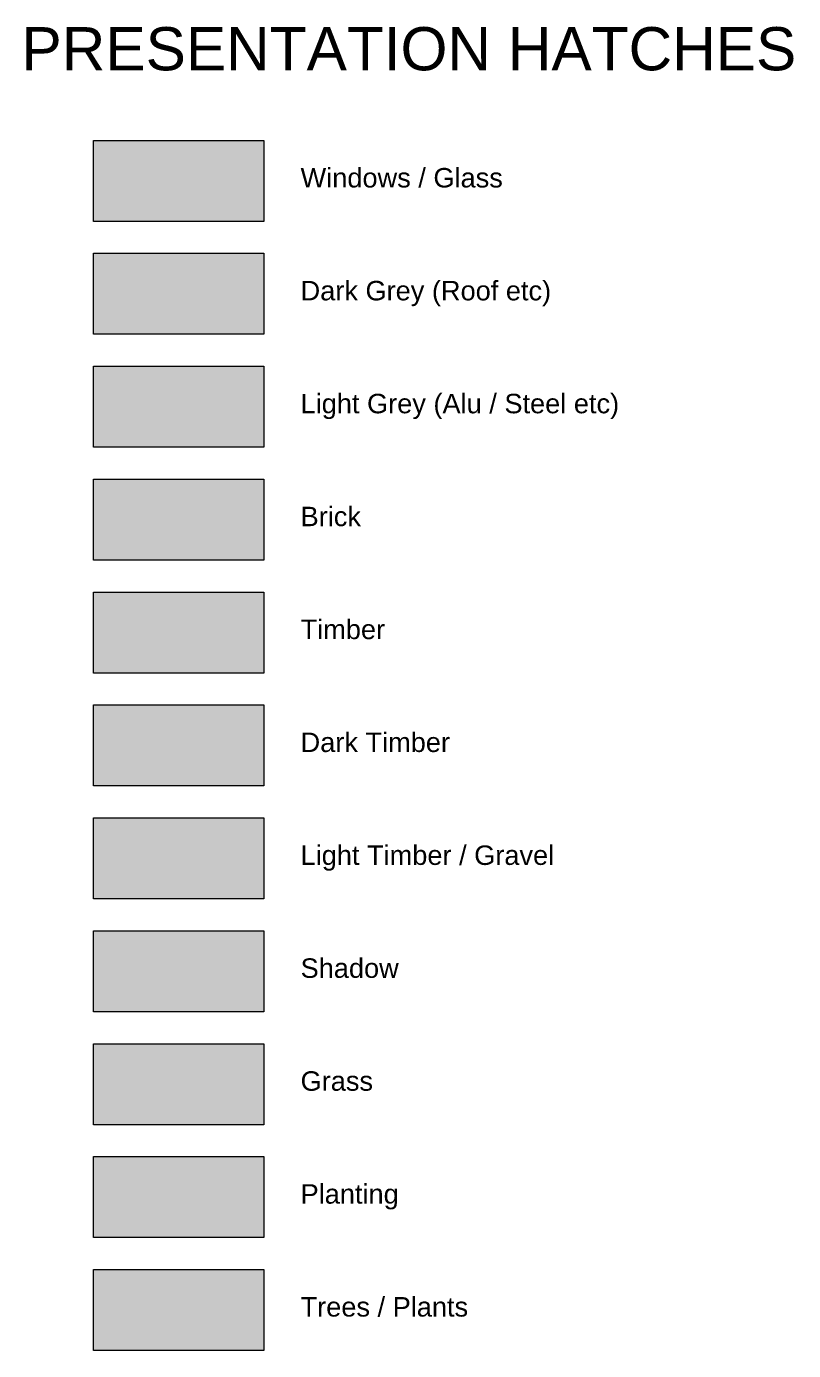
# Model space of a CAD drawing. Header units: millimetres. Extents: x -176873 to 104254, y -63587 to 101719.
# Drawn here: x -54034 to -46935, y 78 to 12331 of the extents above; entities that cross this region are included whole.
import ezdxf

# ---------------------------------------------------------------- set-up
doc = ezdxf.new("R2010")
doc.units = ezdxf.units.MM
for name, color, linetype, lineweight in [('a-Dimension 100', 3, 'Continuous', 5), ('a-Hatch', 8, 'Continuous', 5), ('a-Hatch Presentation', 34, 'Continuous', 5), ('a-Text', 7, 'Continuous', 5), ('l-Hatch Presentation', 34, 'Continuous', 5)]:
    doc.layers.add(name, color=color, linetype=linetype, lineweight=lineweight)
doc.layers.add('a-Hatch glass', color=141, linetype='Continuous')
doc.layers.add('a-Hatch shadow', color=252, linetype='Continuous')
doc.styles.get("Standard").update_dxf_attribs({"font": 'txt.shx'})

msp = doc.modelspace()

# ---------------------------------------------------------------- hatches: boundary and pattern name
at = {"layer": 'a-Hatch'}
for color, points in [(253, [(-53414, 10231.9), (-51838.6, 10231.9), (-51838.6, 9482.1), (-53414, 9482.1)]), (253, [(-53414, 10231.9), (-51838.6, 10231.9), (-51838.6, 9482.1), (-53414, 9482.1)]), (254, [(-53414, 9187), (-51838.6, 9187), (-51838.6, 8437.2), (-53414, 8437.2)]), (254, [(-53414, 9187), (-51838.6, 9187), (-51838.6, 8437.2), (-53414, 8437.2)])]:
    msp.add_hatch(color=color, dxfattribs=at).paths.add_polyline_path(points)
at = {"layer": 'a-Hatch glass', "true_color": 0xd1dedb}
msp.add_hatch(color=254, dxfattribs=at).paths.add_polyline_path([(-53414, 11276.8), (-51838.6, 11276.8), (-51838.6, 10527.1), (-53414, 10527.1)])
msp.add_hatch(color=254, dxfattribs=at).paths.add_polyline_path([(-53414, 11276.8), (-51838.6, 11276.8), (-51838.6, 10527.1), (-53414, 10527.1)])
at = {"layer": 'a-Hatch Presentation'}
for color, points in [(24, [(-53414, 8142), (-51838.6, 8142), (-51838.6, 7392.3), (-53414, 7392.3)]), (24, [(-53414, 8142), (-51838.6, 8142), (-51838.6, 7392.3), (-53414, 7392.3)]), (256, [(-53414, 7097.1), (-51838.6, 7097.1), (-51838.6, 6347.3), (-53414, 6347.3)]), (256, [(-53414, 7097.1), (-51838.6, 7097.1), (-51838.6, 6347.3), (-53414, 6347.3)]), (28, [(-53414, 6052.2), (-51838.6, 6052.2), (-51838.6, 5302.4), (-53414, 5302.4)]), (28, [(-53414, 6052.2), (-51838.6, 6052.2), (-51838.6, 5302.4), (-53414, 5302.4)]), (113, [(-53414, 827.5), (-51838.6, 827.5), (-51838.6, 77.7), (-53414, 77.7)]), (113, [(-53414, 827.5), (-51838.6, 827.5), (-51838.6, 77.7), (-53414, 77.7)])]:
    msp.add_hatch(color=color, dxfattribs=at).paths.add_polyline_path(points)
h = msp.add_hatch(color=41, dxfattribs=at)
h.dxf.hatch_style = 1
h.paths.add_polyline_path([(-53414, 5007.2), (-51838.6, 5007.2), (-51838.6, 4257.4), (-53414, 4257.4)])
h = msp.add_hatch(color=41, dxfattribs=at)
h.dxf.hatch_style = 1
h.paths.add_polyline_path([(-53414, 5007.2), (-51838.6, 5007.2), (-51838.6, 4257.4), (-53414, 4257.4)])
at = {"layer": 'a-Hatch shadow'}
msp.add_hatch(color=256, dxfattribs=at).paths.add_polyline_path([(-53414, 3962.3), (-51838.6, 3962.3), (-51838.6, 3212.5), (-53414, 3212.5)])
msp.add_hatch(color=256, dxfattribs=at).paths.add_polyline_path([(-53414, 3962.3), (-51838.6, 3962.3), (-51838.6, 3212.5), (-53414, 3212.5)])
at = {"layer": 'l-Hatch Presentation'}
h = msp.add_hatch(color=61, dxfattribs=at)
h.dxf.hatch_style = 1
h.paths.add_polyline_path([(-53414, 2917.3), (-51838.6, 2917.3), (-51838.6, 2167.6), (-53414, 2167.6)])
h = msp.add_hatch(color=61, dxfattribs=at)
h.dxf.hatch_style = 1
h.paths.add_polyline_path([(-53414, 2917.3), (-51838.6, 2917.3), (-51838.6, 2167.6), (-53414, 2167.6)])
h = msp.add_hatch(color=75, dxfattribs=at)
h.dxf.hatch_style = 1
h.paths.add_polyline_path([(-53414, 1872.4), (-51838.6, 1872.4), (-51838.6, 1122.6), (-53414, 1122.6)])
h = msp.add_hatch(color=75, dxfattribs=at)
h.dxf.hatch_style = 1
h.paths.add_polyline_path([(-53414, 1872.4), (-51838.6, 1872.4), (-51838.6, 1122.6), (-53414, 1122.6)])

# ---------------------------------------------------------------- linework, layer by layer
at = {"layer": 'a-Dimension 100'}
for points in [[(-53414, 11276.8), (-51838.6, 11276.8), (-51838.6, 10527.1), (-53414, 10527.1)], [(-53414, 11276.8), (-51838.6, 11276.8), (-51838.6, 10527.1), (-53414, 10527.1)], [(-53414, 10231.9), (-51838.6, 10231.9), (-51838.6, 9482.1), (-53414, 9482.1)], [(-53414, 10231.9), (-51838.6, 10231.9), (-51838.6, 9482.1), (-53414, 9482.1)], [(-53414, 9187), (-51838.6, 9187), (-51838.6, 8437.2), (-53414, 8437.2)], [(-53414, 9187), (-51838.6, 9187), (-51838.6, 8437.2), (-53414, 8437.2)], [(-53414, 9187), (-51838.6, 9187), (-51838.6, 8437.2), (-53414, 8437.2)], [(-53414, 9187), (-51838.6, 9187), (-51838.6, 8437.2), (-53414, 8437.2)], [(-53414, 8142), (-51838.6, 8142), (-51838.6, 7392.3), (-53414, 7392.3)], [(-53414, 8142), (-51838.6, 8142), (-51838.6, 7392.3), (-53414, 7392.3)], [(-53414, 7097.1), (-51838.6, 7097.1), (-51838.6, 6347.3), (-53414, 6347.3)], [(-53414, 7097.1), (-51838.6, 7097.1), (-51838.6, 6347.3), (-53414, 6347.3)], [(-53414, 6052.2), (-51838.6, 6052.2), (-51838.6, 5302.4), (-53414, 5302.4)], [(-53414, 6052.2), (-51838.6, 6052.2), (-51838.6, 5302.4), (-53414, 5302.4)], [(-53414, 5007.2), (-51838.6, 5007.2), (-51838.6, 4257.4), (-53414, 4257.4)], [(-53414, 5007.2), (-51838.6, 5007.2), (-51838.6, 4257.4), (-53414, 4257.4)], [(-53414, 3962.3), (-51838.6, 3962.3), (-51838.6, 3212.5), (-53414, 3212.5)], [(-53414, 3962.3), (-51838.6, 3962.3), (-51838.6, 3212.5), (-53414, 3212.5)], [(-53414, 2917.3), (-51838.6, 2917.3), (-51838.6, 2167.6), (-53414, 2167.6)], [(-53414, 2917.3), (-51838.6, 2917.3), (-51838.6, 2167.6), (-53414, 2167.6)], [(-53414, 1872.4), (-51838.6, 1872.4), (-51838.6, 1122.6), (-53414, 1122.6)], [(-53414, 1872.4), (-51838.6, 1872.4), (-51838.6, 1122.6), (-53414, 1122.6)], [(-53414, 827.5), (-51838.6, 827.5), (-51838.6, 77.7), (-53414, 77.7)], [(-53414, 827.5), (-51838.6, 827.5), (-51838.6, 77.7), (-53414, 77.7)]]:
    msp.add_lwpolyline(points, close=True, dxfattribs=at)

# ---------------------------------------------------------------- texts
at = {"layer": 'a-Text', "attachment_point": 1}
for s, insert, char_height, width in [('{\\fArial|b0|i0|c0|p34;PRESENTATION HATCHES}', (-54080.2, 12325.2), 400, 21858.333), ('{\\fArial|b0|i0|c0|p34;PRESENTATION HATCHES}', (-54080.2, 12325.2), 400, 21858.333), ('{\\fArial|b0|i0|c0|p34;Windows / Glass}', (-51497.2, 11021.3), 180, 2253.468), ('{\\fArial|b0|i0|c0|p34;Windows / Glass}', (-51497.2, 11021.3), 180, 2253.468), ('{\\fArial|b0|i0|c0|p34;Dark Grey (Roof etc)}', (-51497.2, 9976.4), 180, 2660.929), ('{\\fArial|b0|i0|c0|p34;Dark Grey (Roof etc)}', (-51497.2, 9976.4), 180, 2660.929), ('{\\fArial|b0|i0|c0|p34;Light Grey (Alu / Steel etc)}', (-51497.2, 8931.4), 180, 3440.186), ('{\\fArial|b0|i0|c0|p34;Light Grey (Alu / Steel etc)}', (-51497.2, 8931.4), 180, 3440.186), ('{\\fArial|b0|i0|c0|p34;Brick}', (-51497.2, 7886.5), 180, 2253.468), ('{\\fArial|b0|i0|c0|p34;Brick}', (-51497.2, 7886.5), 180, 2253.468), ('{\\fArial|b0|i0|c0|p34;Timber}', (-51497.2, 6841.5), 180, 2253.468), ('{\\fArial|b0|i0|c0|p34;Timber}', (-51497.2, 6841.5), 180, 2253.468), ('{\\fArial|b0|i0|c0|p34;Dark Timber}', (-51497.2, 5796.6), 180, 2253.468), ('{\\fArial|b0|i0|c0|p34;Dark Timber}', (-51497.2, 5796.6), 180, 2253.468), ('{\\fArial|b0|i0|c0|p34;Light Timber / Gravel}', (-51497.2, 4751.7), 180, 3429.543), ('{\\fArial|b0|i0|c0|p34;Light Timber / Gravel}', (-51497.2, 4751.7), 180, 3429.543), ('{\\fArial|b0|i0|c0|p34;Shadow}', (-51497.2, 3706.7), 180, 2253.468), ('{\\fArial|b0|i0|c0|p34;Shadow}', (-51497.2, 3706.7), 180, 2253.468), ('{\\fArial|b0|i0|c0|p34;Grass}', (-51497.2, 2661.8), 180, 2253.468), ('{\\fArial|b0|i0|c0|p34;Grass}', (-51497.2, 2661.8), 180, 2253.468), ('{\\fArial|b0|i0|c0|p34;Planting}', (-51497.2, 1616.9), 180, 2253.468), ('{\\fArial|b0|i0|c0|p34;Planting}', (-51497.2, 1616.9), 180, 2253.468), ('{\\fArial|b0|i0|c0|p34;Trees / Plants}', (-51497.2, 571.9), 180, 2253.468), ('{\\fArial|b0|i0|c0|p34;Trees / Plants}', (-51497.2, 571.9), 180, 2253.468)]:
    msp.add_mtext(s, dxfattribs=dict(at, insert=insert, char_height=char_height, width=width))

doc.saveas('drawing.dxf')
